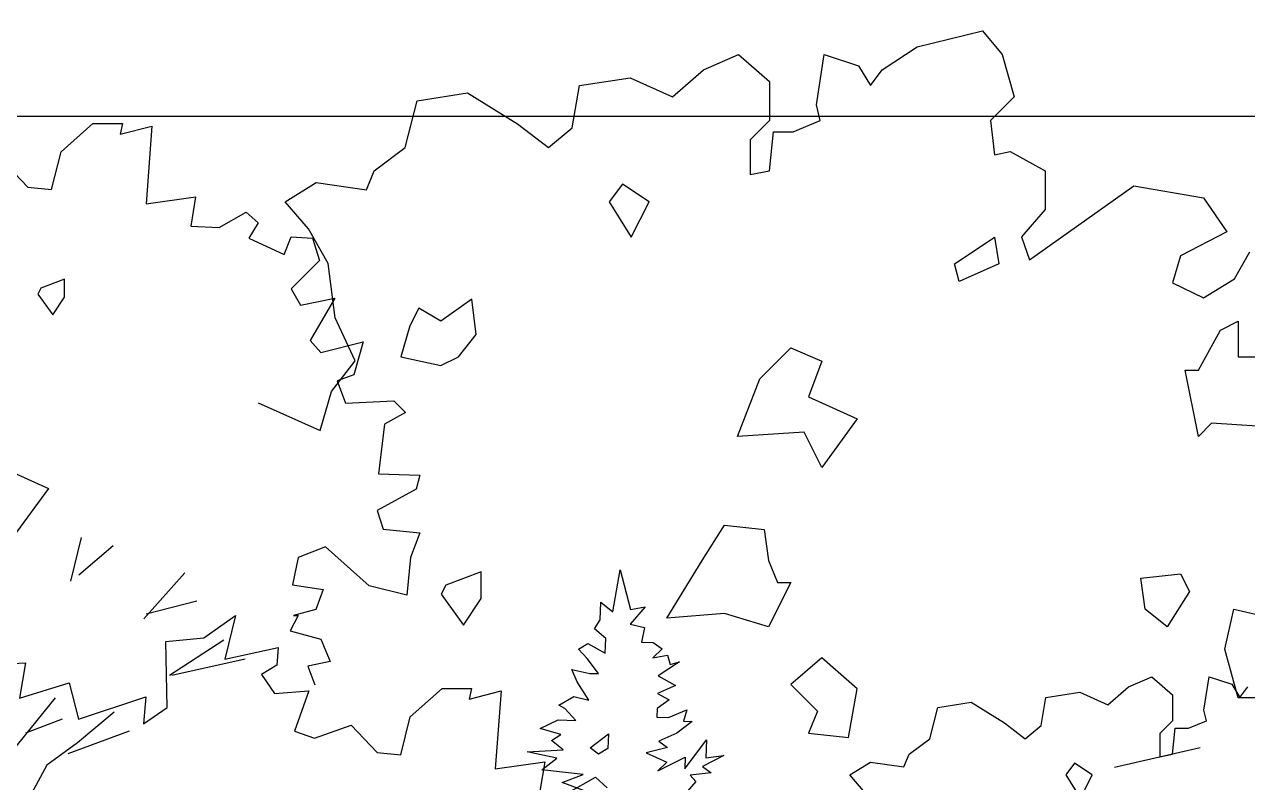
# Model space of a CAD drawing. Header units: inches. Extents: x -11 to 128, y 7 to 56.
# Drawn here: x 18.9207 to 19.4114, y 23.8508 to 24.1552 of the extents above; entities that cross this region are included whole.
import ezdxf

# ---------------------------------------------------------------- set-up
doc = ezdxf.new("R2010")
doc.units = ezdxf.units.IN
doc.header["$MEASUREMENT"] = 0
doc.layers.add('CAY', color=94, linetype='Continuous')
doc.layers.add('CAY-3', color=61, linetype='Continuous')
picture_1 = doc.add_image_def('image1.jpg', size_in_pixel=(1680, 1093))

# ---------------------------------------------------------------- blocks, each defined once
blk = doc.blocks.new('A$C76451831')
at = {"layer": 'CAY'}
for p, q in [((1479.9, 1929.8), (1538.3, 1944)), ((1538.3, 1944), (1555.9, 1922.7)), ((1448.6, 1909.2), (1479.9, 1929.8)), ((1288.9, 1909.2), (1320.1, 1922.7)), ((1320.1, 1922.7), (1347.8, 1898.6)), ((1389.7, 1877.9), (1396.8, 1922.7)), ((1396.8, 1922.7), (1427.4, 1912.7)), ((1555.9, 1922.7), (1566.6, 1885)), ((1178, 1895), (1223.4, 1902.1)), ((1223.4, 1902.1), (1261.1, 1885)), ((1261.1, 1885), (1288.9, 1909.2)), ((1427.4, 1912.7), (1438, 1895)), ((1438, 1895), (1448.6, 1909.2)), ((1171.5, 1857.3), (1178, 1895)), ((1347.8, 1898.6), (1347.8, 1863.8)), ((1022.3, 1839.6), (1033, 1881.5)), ((1033, 1881.5), (1077.8, 1888.5)), ((1077.8, 1888.5), (1122.6, 1860.8)), ((1566.6, 1885), (1545.3, 1863.8)), ((1393.2, 1863.8), (1389.7, 1877.9)), ((1122.6, 1860.8), (1150.3, 1839.6)), ((1347.8, 1863.8), (1330.7, 1846.6)), ((1369, 1853.7), (1393.2, 1863.8)), ((1545.3, 1863.8), (1548.9, 1833.1)), ((1150.3, 1839.6), (1171.5, 1857.3)), ((1347.8, 1818.9), (1351.4, 1853.7)), ((1351.4, 1853.7), (1369, 1853.7)), ((994.6, 1818.9), (1022.3, 1839.6)), ((1330.7, 1846.6), (1330.7, 1815.4)), ((1548.9, 1833.1), (1563, 1836)), ((1563, 1836), (1594.3, 1818.9)), ((987.6, 1801.8), (994.6, 1818.9)), ((1330.7, 1815.4), (1347.8, 1818.9)), ((1594.3, 1818.9), (1594.3, 1784.1)), ((915, 1791.2), (942.7, 1808.3)), ((942.7, 1808.3), (987.6, 1801.8)), ((1580.1, 1739.3), (1673.3, 1805.4)), ((1673.3, 1805.4), (1735.8, 1794.7)), ((1735.8, 1794.7), (1756.4, 1764.1)), ((935.7, 1767), (915, 1791.2)), ((1594.3, 1784.1), (1573, 1759.9)), ((953.4, 1735.8), (935.7, 1767)), ((1573, 1759.9), (1580.1, 1739.3)), ((1756.4, 1764.1), (1715.1, 1742.8)), ((1715.1, 1742.8), (1708.1, 1718.6)), ((1763.5, 1722.2), (1777.1, 1746.4)), ((959.8, 1687.4), (953.4, 1735.8)), ((1708.1, 1718.6), (1735.8, 1705.1)), ((1735.8, 1705.1), (1763.5, 1722.2)), ((977.5, 1649), (959.8, 1687.4)), ((956.3, 1621.3), (977.5, 1649)), ((946.3, 1586.5), (956.3, 1621.3)), ((890.9, 1611.3), (946.3, 1586.5)), ((1732.8, 1302.8), (1656.2, 1285.1)), ((5943, 1269.4), (5949.7, 1306.8)), ((5949.7, 1306.8), (5958.9, 1271.5)), ((5931.9, 1262.1), (5932.4, 1277.9)), ((5932.4, 1277.9), (5943, 1269.4)), ((5972.1, 1273.8), (5958.5, 1258.4)), ((5958.9, 1271.5), (5972.1, 1273.8)), ((5926.6, 1254.1), (5931.9, 1262.1)), ((5958.5, 1258.4), (5971.5, 1255.2)), ((5936.7, 1245.6), (5926.6, 1254.1)), ((5971.5, 1255.2), (5968.8, 1242.2)), ((5912.4, 1236), (5920.7, 1241.1)), ((5920.2, 1227.6), (5912.4, 1236)), ((5920.7, 1241.1), (5936.3, 1232.4)), ((5936.3, 1232.4), (5936.7, 1245.6)), ((5968.8, 1242.2), (5979.2, 1241.8)), ((5987.1, 1236.1), (5978.7, 1228.2)), ((5979.2, 1241.8), (5987.1, 1236.1)), ((5930.2, 1214.1), (5920.2, 1227.6)), ((5978.7, 1228.2), (5991.9, 1230.5)), ((6002.6, 1224.7), (5983.6, 1212.2)), ((5991.9, 1230.5), (5994.4, 1222.3)), ((5994.4, 1222.3), (6002.6, 1224.7)), ((5906.3, 1217.6), (5922.5, 1214.3)), ((5911.3, 1206.6), (5906.3, 1217.6)), ((5922.5, 1214.3), (5930.2, 1214.1)), ((5921.6, 1190.3), (5911.3, 1206.6)), ((5999.1, 1203.5), (5983, 1196.4)), ((5983.6, 1212.2), (5999.1, 1203.5)), ((5894.8, 1185.8), (5908.2, 1193.5)), ((5908.2, 1193.5), (5921.6, 1190.3)), ((5983, 1196.4), (5993.3, 1190.6)), ((5900.1, 1182.9), (5894.8, 1185.8)), ((5910.1, 1172.2), (5900.1, 1182.9)), ((5982.6, 1182.8), (5982.3, 1175.1)), ((5993.3, 1190.6), (5982.6, 1182.8)), ((5992.7, 1174.7), (6009.3, 1181.8)), ((6009.3, 1181.8), (6006.2, 1171.5)), ((5878.2, 1165.1), (5894.3, 1172.7)), ((5894.3, 1172.7), (5910.1, 1172.2)), ((5982.3, 1175.1), (5992.7, 1174.7)), ((6013.9, 1171.3), (6000.4, 1160.8)), ((6006.2, 1171.5), (6013.9, 1171.3)), ((5896.6, 1159.5), (5878.2, 1165.1)), ((5888.2, 1154.3), (5896.6, 1159.5)), ((6000.4, 1160.8), (5984.3, 1153.7)), ((5898.8, 1145.8), (5888.2, 1154.3)), ((5991.8, 1148), (5973, 1143.2)), ((5984.3, 1153.7), (5991.8, 1148)), ((6007.4, 1128.9), (6026.9, 1154.9)), ((6026.9, 1154.9), (6026.3, 1138.6)), ((5866.6, 1144.2), (5898.8, 1145.8)), ((5893.1, 1138.3), (5866.6, 1144.2)), ((5879.6, 1127.9), (5893.1, 1138.3)), ((5973, 1143.2), (5991.3, 1134.9)), ((5983.3, 1127), (6007.8, 1139.3)), ((6007.8, 1139.3), (6007.4, 1128.9)), ((6042.3, 1140.8), (6023.3, 1131)), ((6026.3, 1138.6), (6042.3, 1140.8)), ((5916.6, 1123.9), (5879.6, 1127.9)), ((5991.3, 1134.9), (5983.3, 1127)), ((6023.3, 1131), (6030.9, 1125.3)), ((5897.8, 1116.8), (5916.6, 1123.9)), ((5921.5, 1107.8), (5897.8, 1116.8)), ((6017.4, 1117.6), (6003.8, 1102.2)), ((6030.9, 1125.3), (6012.2, 1123.3)), ((6012.2, 1123.3), (6017.4, 1117.6))]:
    blk.add_line(p, q, dxfattribs=at)
for points in [[(1240.2, 1791.1), (1216.4, 1806.9), (1204.5, 1791.1), (1224.3, 1759.4)], [(1537.1, 1751.5), (1548.9, 1759.4), (1552.9, 1735.6), (1517.3, 1719.8), (1513.3, 1735.6)], [(1085.8, 1672.3), (1081.8, 1704), (1054.1, 1684.2), (1034.3, 1696), (1026.4, 1680.2), (1018.5, 1652.5), (1054.1, 1644.6), (1069.9, 1652.5)], [(1750.8, 1676.2), (1766.7, 1684.2), (1766.7, 1652.5), (1782.5, 1652.5), (1794.4, 1616.8), (1818.1, 1624.8), (1806.3, 1589.1), (1742.9, 1593.1), (1731.1, 1581.2), (1719.2, 1640.6), (1731.1, 1640.6)], [(1339.1, 1632.7), (1366.8, 1660.4), (1394.5, 1648.5), (1382.7, 1616.8), (1426.2, 1597), (1394.5, 1553.5), (1378.7, 1585.2), (1319.3, 1581.2)], [(5431.9, 1558.7), (5429.3, 1553.4), (5442.5, 1535), (5453, 1550.8), (5453, 1566.7)], [(1287.7, 1470.3), (1307.5, 1502), (1343.1, 1498), (1347, 1470.3), (1355, 1450.5), (1366.8, 1450.5), (1347, 1410.9), (1307.5, 1422.8), (1256, 1418.8)], [(1754.8, 1391.1), (1762.7, 1426.7), (1814.2, 1414.8), (1822.1, 1442.6), (1818.1, 1470.3), (1841.9, 1478.2), (1877.5, 1466.3), (1865.7, 1410.9), (1841.9, 1395), (1837.9, 1359.4), (1818.1, 1347.5), (1766.7, 1347.5)], [(1058.5, 1448.2), (1054.5, 1440.3), (1074.3, 1412.6), (1090.2, 1436.3), (1090.2, 1460.1)], [(1683.5, 1426.7), (1679.6, 1454.5), (1715.2, 1458.4), (1723.1, 1442.6), (1703.3, 1410.9)], [(5351.5, 1415.3), (5379.2, 1443), (5406.9, 1431.1), (5395, 1399.4), (5438.6, 1379.6), (5406.9, 1336.1), (5391, 1367.8), (5331.7, 1363.8)], [(1418.3, 1311.9), (1426.2, 1355.4), (1394.5, 1383.2), (1366.8, 1359.4), (1390.6, 1335.6), (1382.7, 1315.8)], [(5922.9, 1147.7), (5939.2, 1160.3), (5938.7, 1147.1), (5930.4, 1142)]]:
    blk.add_lwpolyline(points, close=True, dxfattribs=at)
for points in [[(5397.2, 1673.2), (5420.4, 1649), (5441.5, 1646.9), (5450, 1680.6), (5478.4, 1705.9), (5504.8, 1705.9), (5502.7, 1696.5), (5531.2, 1703.8), (5525.9, 1634.2), (5570.2, 1640.6), (5566, 1614.2), (5591.3, 1613.1), (5615.5, 1626.8), (5626.1, 1617.3), (5617.7, 1603.6), (5649.3, 1588.9), (5655.6, 1604.7), (5674.6, 1603.6), (5680.9, 1583.6), (5655.6, 1558.3), (5664.1, 1543.5), (5694.7, 1549.8), (5672.5, 1511.9), (5682, 1501.3), (5720, 1510.8), (5711.5, 1481.3), (5696.8, 1476), (5704.1, 1456), (5747.4, 1458.1), (5757.9, 1447.5), (5738.9, 1437), (5733.7, 1392.7), (5770.6, 1391.6), (5767.4, 1379), (5732.6, 1360), (5737.9, 1343.1), (5770.6, 1340), (5762.2, 1317.8), (5759, 1284.1), (5725.2, 1292.5), (5686.2, 1327.3), (5662, 1317.8), (5656.7, 1293.6), (5684.1, 1289.3), (5677.8, 1271.4), (5657.7, 1266.1), (5662, 1266.1), (5654.6, 1252.4), (5682, 1245), (5690.4, 1225), (5670.4, 1220.8), (5676.7, 1203.9)], [(640.7, 1376.8), (682.9, 1378.9), (677.6, 1347.3), (721.9, 1361), (730.4, 1328.3), (790.5, 1348.3), (788.4, 1324.1), (809.5, 1338.8), (808.4, 1397.9), (842.2, 1401.1), (870.6, 1421.1), (861.1, 1382.1), (908.6, 1392.6), (907.6, 1376.8), (893.8, 1368.4), (905.4, 1351.5), (936, 1353.6), (923.4, 1317.7), (941.3, 1311.4), (974, 1323), (997.2, 1298.7), (1018.3, 1296.6), (1026.7, 1330.4), (1055.2, 1355.7), (1081.6, 1355.7), (1079.5, 1346.2), (1107.9, 1353.6), (1102.7, 1284), (1147, 1290.3), (1142.7, 1263.9)], [(1168.1, 1262.9), (1192.3, 1276.6), (1202.9, 1267.1)], [(5467.9, 1335.7), (5458.4, 1296.7)], [(5496.4, 1328.4), (5465.8, 1302)], [(5560.7, 1304.1), (5523.8, 1263)], [(5571.3, 1278.8), (5525.9, 1267.2)], [(5595.5, 1244), (5547, 1212.3)], [(5614.5, 1227.1), (5549.1, 1212.3)], [(5444.7, 1192.3), (5399.3, 1136.4)], [(5451, 1173.3), (5418.3, 1160.7)], [(5497.4, 1179.7), (5464.7, 1152.2), (5437.3, 1132.2), (5423.6, 1106.9)], [(5456.3, 1142.7), (5511.1, 1162.8)]]:
    blk.add_lwpolyline(points, dxfattribs=at)
at = {"layer": 'CAY-3'}
blk.add_lwpolyline([(6168.5, 1107.4), (6154.8, 1123.5), (6173.3, 1134.9), (6203.1, 1130.6), (6207.9, 1142), (6226.3, 1155.7), (6233.4, 1183.7), (6263.3, 1188.4), (6293.2, 1169.9), (6311.6, 1155.7), (6325.8, 1167.5), (6330.1, 1192.7), (6360.4, 1197.4), (6385.5, 1186), (6404, 1202.1), (6424.8, 1211.2), (6443.3, 1195.1), (6443.3, 1171.9), (6431.9, 1160.5), (6431.9, 1139.6), (6443.3, 1142), (6445.7, 1165.2), (6457.5, 1165.2), (6473.6, 1171.9), (6471.2, 1181.3), (6475.9, 1211.2), (6496.4, 1204.5), (6503.5, 1192.7), (6510.5, 1202.1)], dxfattribs=at)
blk.add_lwpolyline([(6371.5, 1123.4), (6355.7, 1134), (6347.8, 1123.4), (6361, 1102.3)], close=True, dxfattribs=at)

msp = doc.modelspace()

# ---------------------------------------------------------------- linework, layer by layer
msp.add_line((11.56044, 24.11828), (31.63044, 24.11828))

# ---------------------------------------------------------------- block references
at = {"layer": 'CAY', "xscale": 0.0004489089019145984, "yscale": 0.0004489089019145984, "zscale": 0.0004489089019145984}
for p in [(16.48885, 23.34953), (18.61455, 23.27991)]:
    msp.add_blockref('A$C76451831', p, dxfattribs=at)

# ---------------------------------------------------------------- pictures from other files: only their frames are drawn
image = msp.add_image(picture_1, insert=(12.49661, 7.37723), size_in_units=(74.4025, 48.40591))
image.dxf.flags = 6

doc.saveas('drawing.dxf')
